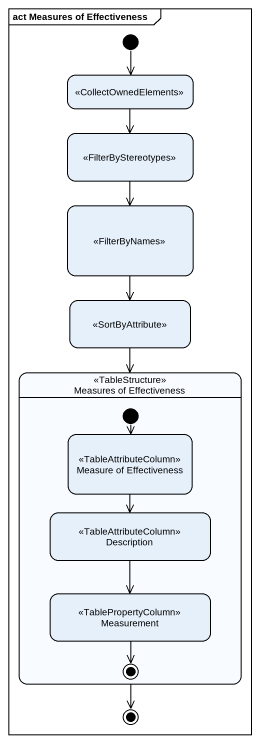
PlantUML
@startuml
mainframe act Measures of Effectiveness
hide empty description
state " " as state1 <<CollectOwnedElements>>
state " " as state2 <<FilterByStereotypes>>
state " " as state3 <<FilterByNames>>
state " " as state4 <<SortByAttribute>>
state "Measures of Effectiveness" as Measures_of_Effectiveness <<TableStructure>> {
  state "Measure of Effectiveness" as Measure_of_Effectiveness <<TableAttributeColumn>>
  state Description <<TableAttributeColumn>>
  state Measurement <<TablePropertyColumn>>
  [*] --> Measure_of_Effectiveness
  Measurement --> [*]
}
[*] --> state1
state1 --> state2
state2 --> state3
state3 --> state4
state4 --> Measures_of_Effectiveness
Measure_of_Effectiveness --> Description
Description --> Measurement
Measures_of_Effectiveness --> [*]
@enduml
